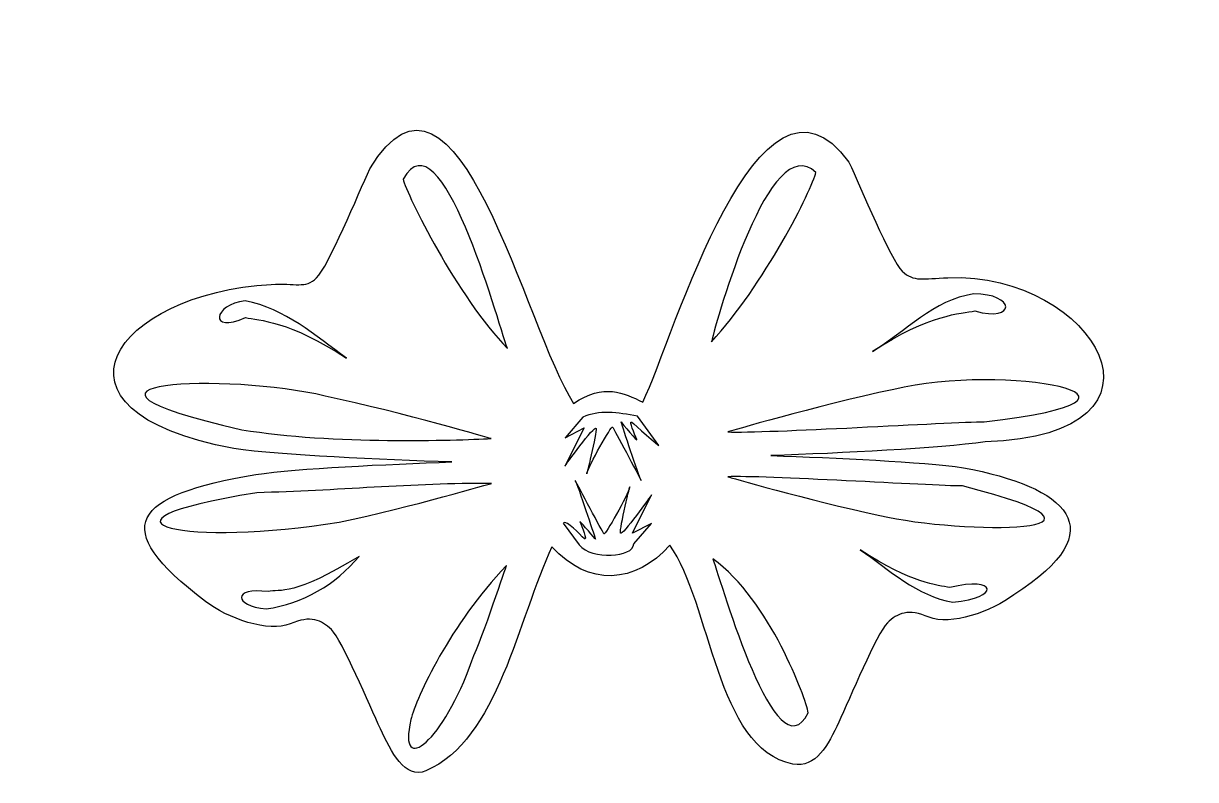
# Model space of a CAD drawing. Header units: centimetres. Extents: x -5.12 to 2.28, y 1.87 to 6.64.
import ezdxf

# ---------------------------------------------------------------- set-up
doc = ezdxf.new("R2010")
doc.units = ezdxf.units.CM
doc.header["$MEASUREMENT"] = 0
doc.layers.add('Layer 1', color=7, linetype='Continuous')

msp = doc.modelspace()

# ---------------------------------------------------------------- linework, layer by layer
at = {"layer": 'Layer 1', "color": 30}
for points, knots in [([(-1.21174, 4.2502), (-1.33605, 4.30999), (-1.45515, 4.37063), (-1.64887, 4.24212), (-1.64887, 4.24212), (-1.9505, 4.70199), (-2.38591, 6.64099), (-2.93456, 5.72284), (-2.93456, 5.72284), (-3.0069, 5.56492), (-3.19967, 5.10264), (-3.27098, 5.03399), (-3.27098, 5.03399), (-3.34222, 4.96534), (-3.40322, 5.00254), (-3.55812, 4.99359), (-3.55812, 4.99359), (-4.54104, 4.93679), (-5.08223, 4.19724), (-3.79383, 3.95729), (-3.79383, 3.95729), (-3.48963, 3.91321), (-2.86442, 3.8876), (-2.41814, 3.87245), (-2.41814, 3.87245), (-2.83269, 3.85787), (-3.38488, 3.83251), (-3.65454, 3.79367), (-3.65454, 3.79367), (-4.43075, 3.6617), (-4.59857, 3.46487), (-3.97167, 2.9917), (-3.97167, 2.9917), (-3.83782, 2.88555), (-3.56964, 2.79431), (-3.43811, 2.85029), (-3.43811, 2.85029), (-3.3064, 2.90634), (-3.24188, 2.87639), (-3.17669, 2.81393), (-3.17669, 2.81393), (-3.11143, 2.75147), (-2.93433, 2.33138), (-2.86812, 2.18771), (-2.86812, 2.18771), (-2.80167, 2.04433), (-2.71179, 1.86763), (-2.58098, 1.92308), (-2.58098, 1.92308), (-2.12731, 2.1154), (-1.99704, 2.88565), (-1.786, 3.33713), (-1.786, 3.33713), (-1.55604, 3.08221), (-1.25776, 3.10225), (-1.04245, 3.34723), (-1.04245, 3.34723), (-0.77829, 2.98414), (-0.75263, 2.06076), (-0.26461, 1.9655), (-0.26461, 1.9655), (-0.12011, 1.93729), (-0.04178, 2.08675), (0.02467, 2.23013), (0.02467, 2.23013), (0.09087, 2.37381), (0.26583, 2.7939), (0.33109, 2.85635), (0.33109, 2.85635), (0.39629, 2.91881), (0.46294, 2.94876), (0.59466, 2.89271), (0.59466, 2.89271), (0.72618, 2.83672), (0.99437, 2.92796), (1.12822, 3.03412), (1.12822, 3.03412), (1.77956, 3.4482), (1.45786, 3.71632), (0.81109, 3.83609), (0.81109, 3.83609), (0.54651, 3.8742), (0.00859, 3.89813), (-0.40388, 3.91285), (-0.40388, 3.91285), (0.04233, 3.92879), (0.6499, 3.95649), (0.94823, 3.99971), (0.94823, 3.99971), (2.24972, 4.04013), (1.63876, 5.07066), (0.71252, 5.03601), (0.71252, 5.03601), (0.55653, 5.03017), (0.49663, 5.00776), (0.42538, 5.07641), (0.42538, 5.07641), (0.35407, 5.14506), (0.1613, 5.60733), (0.08896, 5.76526), (0.08896, 5.76526), (-0.47907, 6.55139), (-1.01409, 4.66646), (-1.21173, 4.2502), (-1.21173, 4.2502), (-1.21173, 4.2502), (-1.21174, 4.2502), (-1.21174, 4.2502)], [0, 0, 0, 0, 0.0357143, 0.0357143, 0.0357143, 0.0357143, 0.0714286, 0.0714286, 0.0714286, 0.0714286, 0.1071429, 0.1071429, 0.1071429, 0.1071429, 0.1428571, 0.1428571, 0.1428571, 0.1428571, 0.1785714, 0.1785714, 0.1785714, 0.1785714, 0.2142857, 0.2142857, 0.2142857, 0.2142857, 0.25, 0.25, 0.25, 0.25, 0.2857143, 0.2857143, 0.2857143, 0.2857143, 0.3214286, 0.3214286, 0.3214286, 0.3214286, 0.3571429, 0.3571429, 0.3571429, 0.3571429, 0.3928571, 0.3928571, 0.3928571, 0.3928571, 0.4285714, 0.4285714, 0.4285714, 0.4285714, 0.4642857, 0.4642857, 0.4642857, 0.4642857, 0.5, 0.5, 0.5, 0.5, 0.5357143, 0.5357143, 0.5357143, 0.5357143, 0.5714286, 0.5714286, 0.5714286, 0.5714286, 0.6071429, 0.6071429, 0.6071429, 0.6071429, 0.6428571, 0.6428571, 0.6428571, 0.6428571, 0.6785714, 0.6785714, 0.6785714, 0.6785714, 0.7142857, 0.7142857, 0.7142857, 0.7142857, 0.75, 0.75, 0.75, 0.75, 0.7857143, 0.7857143, 0.7857143, 0.7857143, 0.8214286, 0.8214286, 0.8214286, 0.8214286, 0.8571429, 0.8571429, 0.8571429, 0.8571429, 0.8928571, 0.8928571, 0.8928571, 0.8928571, 0.9285714, 0.9285714, 0.9285714, 0.9285714, 1, 1, 1, 1]), ([(-2.06672, 4.58957), (-2.38186, 4.91291), (-2.7038, 5.56303), (-2.72456, 5.65819), (-2.72456, 5.65819), (-2.48632, 6.08704), (-2.13394, 4.77665), (-2.06672, 4.58957)], [0, 0, 0, 0, 0.3333333, 0.3333333, 0.3333333, 0.3333333, 1, 1, 1, 1]), ([(-0.12105, 5.70061), (-0.13696, 5.60316), (-0.4555, 4.97686), (-0.77889, 4.63199), (-0.77889, 4.63199), (-0.74379, 4.77207), (-0.41121, 5.98039), (-0.12105, 5.70061)], [0, 0, 0, 0, 0.3333333, 0.3333333, 0.3333333, 0.3333333, 1, 1, 1, 1]), ([(-3.08241, 4.52695), (-3.44103, 4.76645), (-3.63662, 4.76649), (-3.71924, 4.78395), (-3.71924, 4.78395), (-3.95263, 4.67917), (-3.92518, 4.86792), (-3.72096, 4.89057), (-3.72096, 4.89057), (-3.46902, 4.83962), (-3.2799, 4.67132), (-3.0824, 4.52696), (-3.0824, 4.52696), (-3.0824, 4.52696), (-3.08241, 4.52695), (-3.08241, 4.52695)], [0, 0, 0, 0, 0.2, 0.2, 0.2, 0.2, 0.4, 0.4, 0.4, 0.4, 0.6, 0.6, 0.6, 0.6, 1, 1, 1, 1]), ([(0.87536, 4.93298), (1.13869, 4.93769), (1.14937, 4.74996), (0.88262, 4.82636), (0.88262, 4.82636), (0.79999, 4.80891), (0.59542, 4.80886), (0.2368, 4.56936), (0.2368, 4.56936), (0.44529, 4.69139), (0.62399, 4.89833), (0.87536, 4.93297), (0.87536, 4.93297), (0.87536, 4.93297), (0.87536, 4.93298), (0.87536, 4.93298)], [0, 0, 0, 0, 0.2, 0.2, 0.2, 0.2, 0.4, 0.4, 0.4, 0.4, 0.6, 0.6, 0.6, 0.6, 1, 1, 1, 1]), ([(0.94179, 4.12697), (0.73883, 4.12522), (-0.45199, 4.05214), (-0.67603, 4.06233), (-0.67603, 4.06233), (-0.67603, 4.06233), (-0.13441, 4.22277), (0.3718, 4.331), (0.3718, 4.331), (1.05912, 4.49912), (2.27602, 4.27747), (0.94179, 4.12697)], [0, 0, 0, 0, 0.25, 0.25, 0.25, 0.25, 0.5, 0.5, 0.5, 0.5, 1, 1, 1, 1]), ([(-3.21741, 4.28858), (-2.71119, 4.18035), (-2.16958, 4.01991), (-2.16958, 4.01991), (-2.16958, 4.01991), (-2.39362, 4.00972), (-3.162, 3.98113), (-3.74246, 4.07608), (-3.74246, 4.07608), (-5.12075, 4.38764), (-3.82222, 4.43438), (-3.21741, 4.28858)], [0, 0, 0, 0, 0.25, 0.25, 0.25, 0.25, 0.5, 0.5, 0.5, 0.5, 1, 1, 1, 1]), ([(-1.11103, 3.97749), (-1.11047, 3.96913), (-1.26307, 4.1095), (-1.28245, 4.12294), (-1.28245, 4.12294), (-1.30184, 4.13638), (-1.26455, 4.04672), (-1.25031, 4.01588), (-1.25031, 4.01588), (-1.23631, 3.98504), (-1.34888, 4.12496), (-1.34888, 4.12496), (-1.34888, 4.12496), (-1.34888, 4.12496), (-1.2606, 3.84665), (-1.22245, 3.75529), (-1.22245, 3.75529), (-1.23871, 3.78954), (-1.39586, 4.07962), (-1.40245, 4.09264), (-1.40245, 4.09264), (-1.40945, 4.10651), (-1.55541, 3.84468), (-1.5653, 3.80175), (-1.5653, 3.80175), (-1.5752, 3.75853), (-1.49992, 4.05923), (-1.50744, 4.08456), (-1.50744, 4.08456), (-1.51496, 4.10989), (-1.70458, 3.84619), (-1.70458, 3.84619), (-1.70458, 3.84619), (-1.70458, 3.84619), (-1.58244, 4.0886), (-1.58244, 4.0886), (-1.58244, 4.0886), (-1.58244, 4.0886), (-1.70244, 4.02598), (-1.70244, 4.02598), (-1.70244, 4.02598), (-1.70244, 4.02598), (-1.59101, 4.15526), (-1.59101, 4.15526), (-1.59101, 4.15526), (-1.49084, 4.20115), (-1.3699, 4.18636), (-1.24602, 4.16132), (-1.24602, 4.16132), (-1.24602, 4.16132), (-1.11102, 3.9775), (-1.11102, 3.9775), (-1.11102, 3.9775), (-1.11102, 3.9775), (-1.11103, 3.97749), (-1.11103, 3.97749)], [0, 0, 0, 0, 0.0666667, 0.0666667, 0.0666667, 0.0666667, 0.1333333, 0.1333333, 0.1333333, 0.1333333, 0.2, 0.2, 0.2, 0.2, 0.2666667, 0.2666667, 0.2666667, 0.2666667, 0.3333333, 0.3333333, 0.3333333, 0.3333333, 0.4, 0.4, 0.4, 0.4, 0.4666667, 0.4666667, 0.4666667, 0.4666667, 0.5333333, 0.5333333, 0.5333333, 0.5333333, 0.6, 0.6, 0.6, 0.6, 0.6666667, 0.6666667, 0.6666667, 0.6666667, 0.7333333, 0.7333333, 0.7333333, 0.7333333, 0.8, 0.8, 0.8, 0.8, 0.8666667, 0.8666667, 0.8666667, 0.8666667, 1, 1, 1, 1]), ([(-0.67604, 3.77952), (-0.47101, 3.78879), (0.61891, 3.72253), (0.80464, 3.72094), (0.80464, 3.72094), (2.01239, 3.41442), (0.80371, 3.41354), (0.28394, 3.53509), (0.28394, 3.53509), (-0.17932, 3.63356), (-0.67604, 3.77952), (-0.67604, 3.77952)], [0, 0, 0, 0, 0.25, 0.25, 0.25, 0.25, 0.5, 0.5, 0.5, 0.5, 1, 1, 1, 1]), ([(-2.16743, 3.7371), (-2.16743, 3.7371), (-2.66415, 3.59114), (-3.12741, 3.49267), (-3.12741, 3.49267), (-4.06845, 3.33767), (-4.84376, 3.48582), (-3.64811, 3.67852), (-3.64811, 3.67852), (-3.15439, 3.68957), (-2.66149, 3.73978), (-2.16743, 3.7371)], [0, 0, 0, 0, 0.25, 0.25, 0.25, 0.25, 0.5, 0.5, 0.5, 0.5, 1, 1, 1, 1]), ([(-1.63816, 3.75528), (-1.62182, 3.72089), (-1.46475, 3.43099), (-1.45816, 3.41793), (-1.45816, 3.41793), (-1.45116, 3.40406), (-1.3052, 3.66767), (-1.29531, 3.71084), (-1.29531, 3.71084), (-1.28541, 3.75381), (-1.36069, 3.44932), (-1.35317, 3.42399), (-1.35317, 3.42399), (-1.34565, 3.39866), (-1.15817, 3.66438), (-1.15817, 3.66438), (-1.15817, 3.66438), (-1.15817, 3.66438), (-1.27817, 3.42399), (-1.27817, 3.42399), (-1.27817, 3.42399), (-1.27817, 3.42399), (-1.15817, 3.48459), (-1.15817, 3.48459), (-1.15817, 3.48459), (-1.15817, 3.48459), (-1.2696, 3.35531), (-1.2696, 3.35531), (-1.2696, 3.35531), (-1.26934, 3.26983), (-1.53386, 3.25165), (-1.61459, 3.34925), (-1.61459, 3.34925), (-1.61459, 3.34925), (-1.7153, 3.48662), (-1.7153, 3.48662), (-1.7153, 3.48662), (-1.68885, 3.50704), (-1.61328, 3.41637), (-1.58031, 3.38764), (-1.58031, 3.38764), (-1.56092, 3.3742), (-1.59602, 3.46564), (-1.61031, 3.49672), (-1.61031, 3.49672), (-1.59621, 3.48763), (-1.51174, 3.38562), (-1.51174, 3.38562), (-1.51174, 3.38562), (-1.51174, 3.38562), (-1.60002, 3.66393), (-1.63817, 3.75529), (-1.63817, 3.75529), (-1.63817, 3.75529), (-1.63816, 3.75529), (-1.63816, 3.75529), (-1.63816, 3.75529), (-1.63816, 3.75529), (-1.63816, 3.75528), (-1.63816, 3.75528)], [0, 0, 0, 0, 0.0625, 0.0625, 0.0625, 0.0625, 0.125, 0.125, 0.125, 0.125, 0.1875, 0.1875, 0.1875, 0.1875, 0.25, 0.25, 0.25, 0.25, 0.3125, 0.3125, 0.3125, 0.3125, 0.375, 0.375, 0.375, 0.375, 0.4375, 0.4375, 0.4375, 0.4375, 0.5, 0.5, 0.5, 0.5, 0.5625, 0.5625, 0.5625, 0.5625, 0.625, 0.625, 0.625, 0.625, 0.6875, 0.6875, 0.6875, 0.6875, 0.75, 0.75, 0.75, 0.75, 0.8125, 0.8125, 0.8125, 0.8125, 0.875, 0.875, 0.875, 0.875, 1, 1, 1, 1]), ([(-3.00313, 3.27652), (-3.14927, 3.09745), (-3.35848, 2.97781), (-3.58812, 2.94523), (-3.58812, 2.94523), (-3.7993, 2.9643), (-3.8005, 3.08295), (-3.57741, 3.05426), (-3.57741, 3.05426), (-3.50179, 3.07014), (-3.41221, 3.02473), (-3.00314, 3.27652), (-3.00314, 3.27652), (-3.00314, 3.27652), (-3.00313, 3.27652), (-3.00313, 3.27652)], [0, 0, 0, 0, 0.2, 0.2, 0.2, 0.2, 0.4, 0.4, 0.4, 0.4, 0.6, 0.6, 0.6, 0.6, 1, 1, 1, 1]), ([(-0.77032, 3.26036), (-0.40858, 3.00056), (-0.18275, 2.37736), (-0.16819, 2.2887), (-0.16819, 2.2887), (-0.37084, 1.88582), (-0.71067, 3.09646), (-0.77032, 3.26036)], [0, 0, 0, 0, 0.3333333, 0.3333333, 0.3333333, 0.3333333, 1, 1, 1, 1]), ([(0.15966, 3.31894), (0.48784, 3.10104), (0.64933, 3.09561), (0.72494, 3.07973), (0.72494, 3.07973), (1.0255, 3.15581), (1.04687, 3.01269), (0.74464, 2.98765), (0.74464, 2.98765), (0.52081, 3.02322), (0.33853, 3.19584), (0.15965, 3.31894), (0.15965, 3.31894), (0.15965, 3.31894), (0.15966, 3.31894), (0.15966, 3.31894)], [0, 0, 0, 0, 0.2, 0.2, 0.2, 0.2, 0.4, 0.4, 0.4, 0.4, 0.6, 0.6, 0.6, 0.6, 1, 1, 1, 1]), ([(-2.07315, 3.21794), (-2.07315, 3.21794), (-2.22006, 2.77405), (-2.29172, 2.61798), (-2.29172, 2.61798), (-2.46144, 2.11806), (-2.76332, 1.87223), (-2.67528, 2.24629), (-2.67528, 2.24629), (-2.64274, 2.38579), (-2.4259, 2.84799), (-2.07315, 3.21795), (-2.07315, 3.21795), (-2.07315, 3.21795), (-2.07315, 3.21794), (-2.07315, 3.21794)], [0, 0, 0, 0, 0.2, 0.2, 0.2, 0.2, 0.4, 0.4, 0.4, 0.4, 0.6, 0.6, 0.6, 0.6, 1, 1, 1, 1])]:
    msp.add_open_spline(points, degree=3, knots=knots, dxfattribs=at)

doc.saveas('drawing.dxf')
